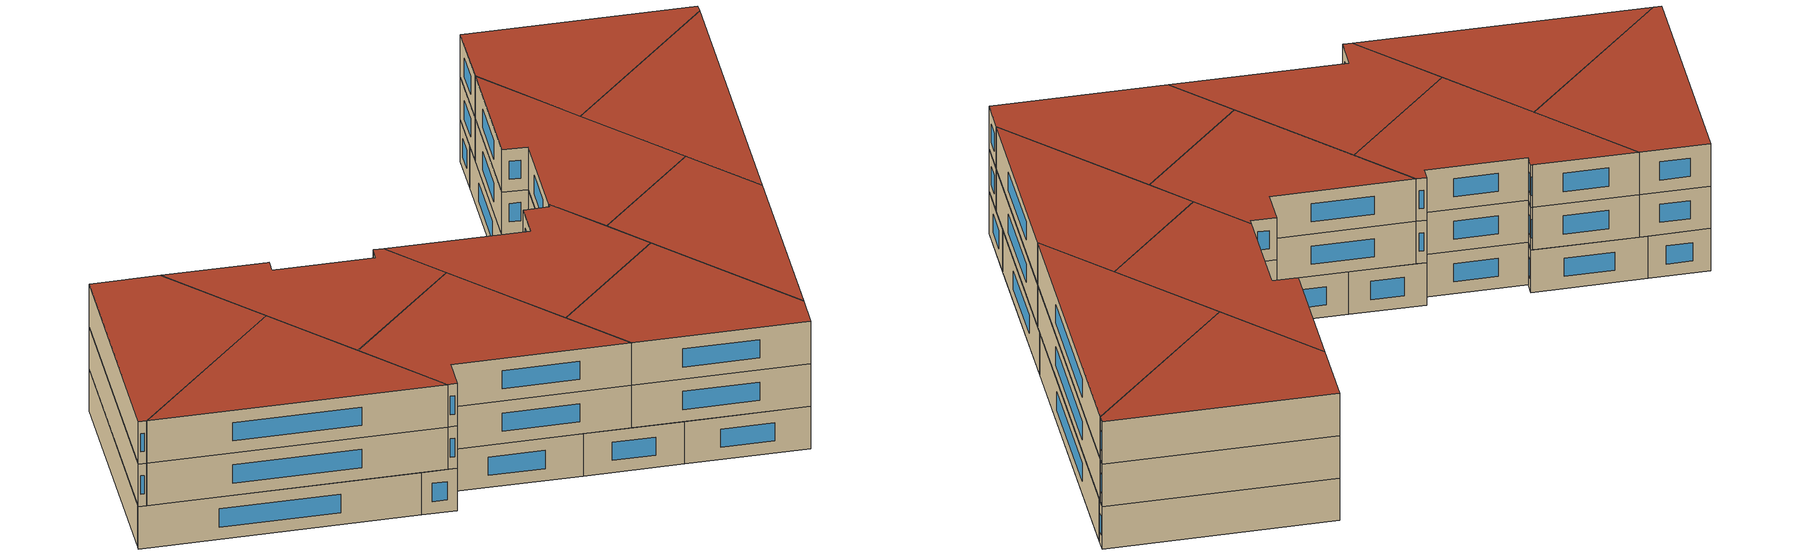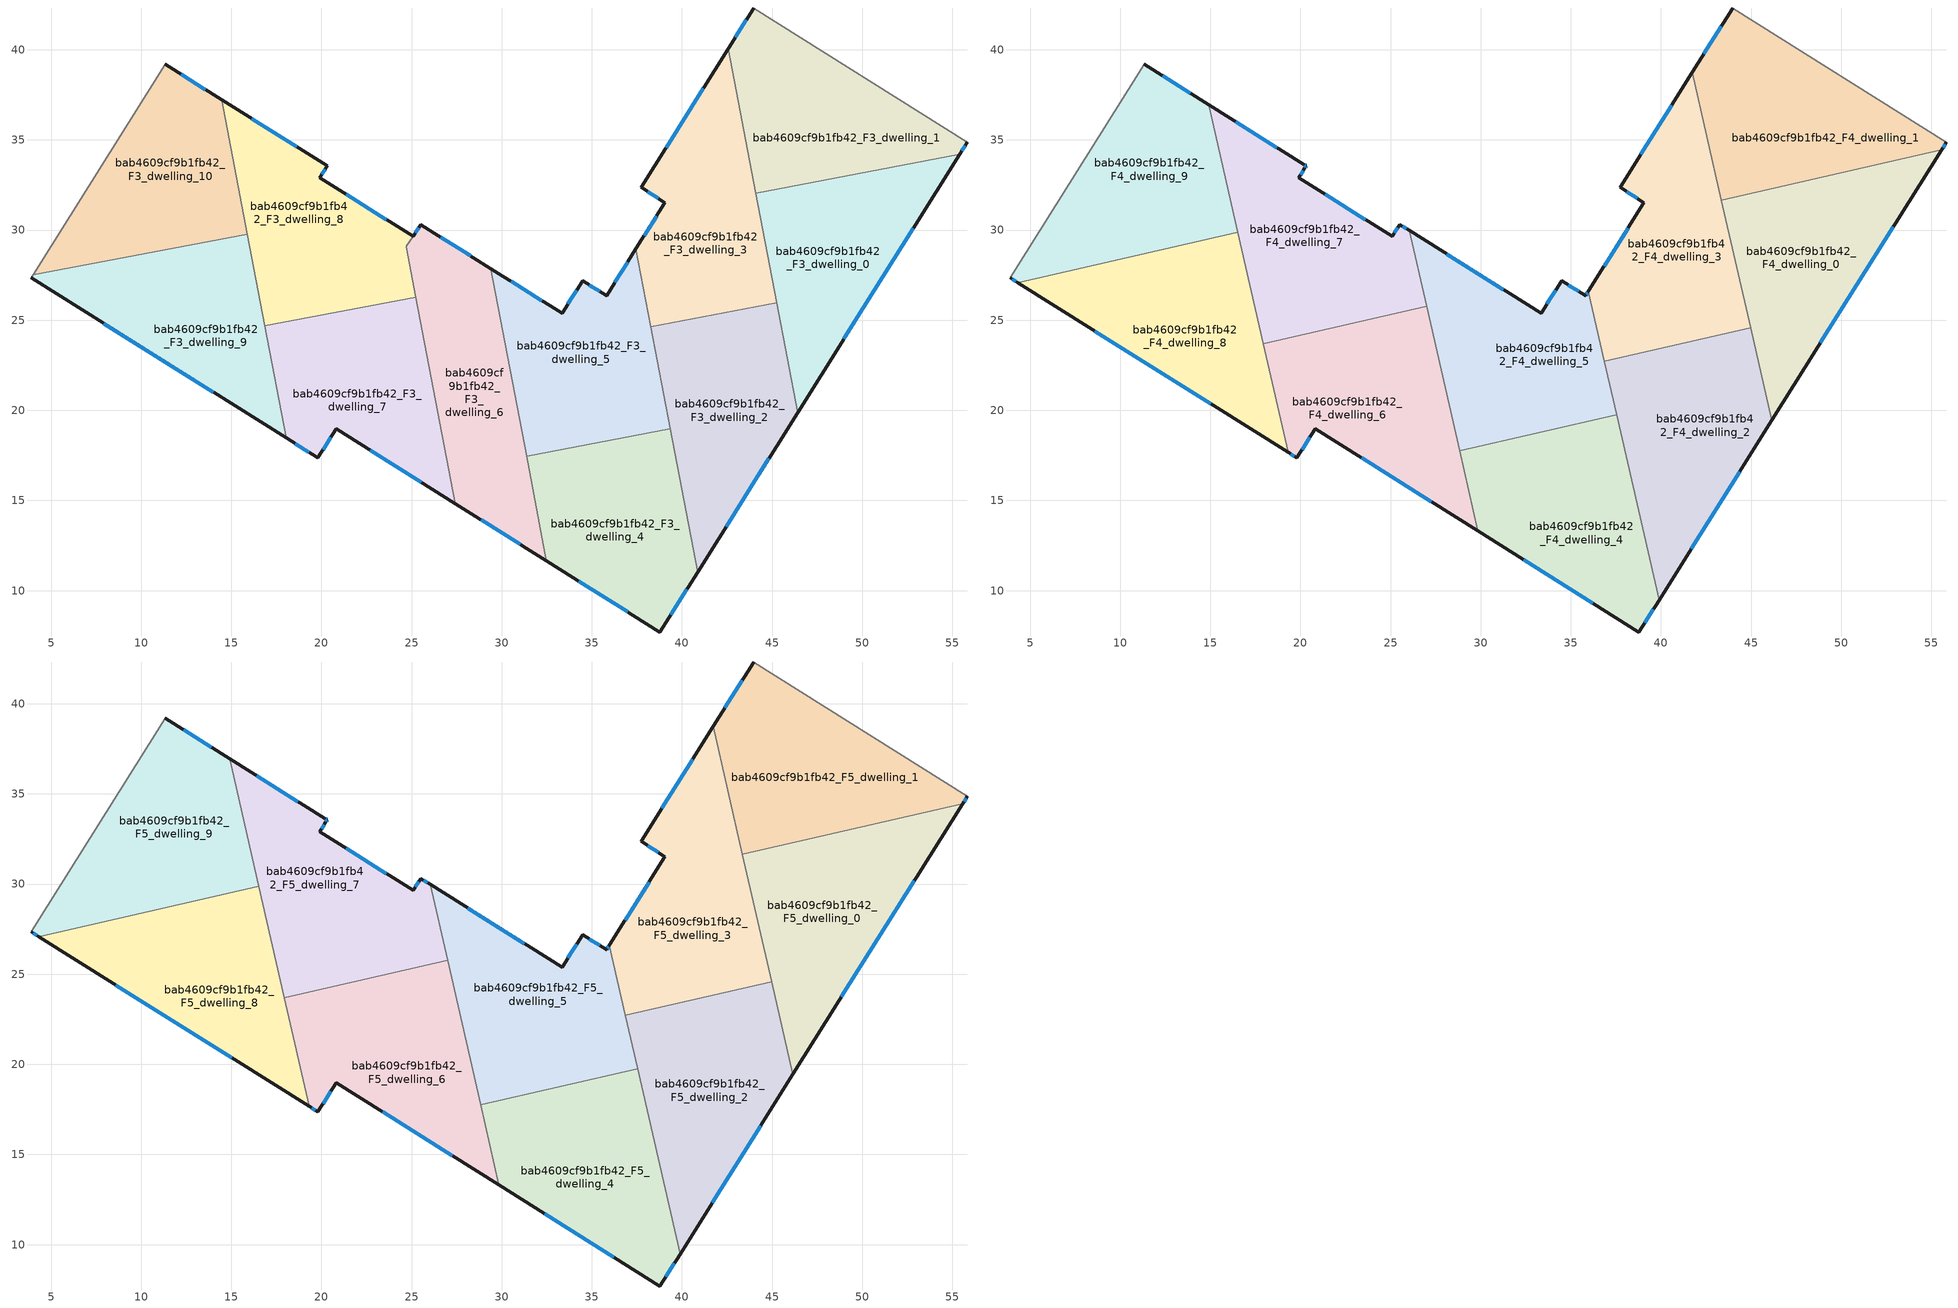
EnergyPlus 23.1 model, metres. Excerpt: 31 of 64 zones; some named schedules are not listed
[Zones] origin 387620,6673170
bab4609cf9b1fb42_F3_dwelling_0
 floor to bab4609cf9b1fb42_F2_dwelling_0 (EU_floor_Construction): 55.4,34.2 46.41,19.87 44.09,32.04 z9
 wall outside (EU_wall_Construction): 46.41,19.87 55.4,34.2 z9:12
 wall to bab4609cf9b1fb42_F3_dwelling_1 (EU_wall_Construction): 55.4,34.2 44.09,32.04 z9:12
 wall to bab4609cf9b1fb42_F3_dwelling_2 (EU_wall_Construction): 45.25,25.97 46.41,19.87 z9:12
 wall to bab4609cf9b1fb42_F3_dwelling_3 (EU_wall_Construction): 44.09,32.04 45.25,25.97 z9:12
 window (EU_Window_Construction): 48.98,23.96 52.83,30.1 z9.86:11.14
 ceiling adiabatic (EU_roof_Construction): 46.41,19.87 55.4,34.19 49.44,33.06 44.13,31.84 z12
bab4609cf9b1fb42_F3_dwelling_1
 floor to bab4609cf9b1fb42_F2_dwelling_1 (EU_floor_Construction): 55.83,34.88 55.4,34.2 44.09,32.04 42.56,40.07 43.98,42.32 z9
 wall outside (EU_wall_Construction): 55.4,34.2 55.83,34.88 / 43.98,42.32 42.56,40.07 z9:12
 wall adiabatic (EU_wall_Construction): 55.83,34.88 43.98,42.32 z9:12
 wall to bab4609cf9b1fb42_F3_dwelling_3 (EU_wall_Construction): 42.56,40.07 44.09,32.04 z9:12
 window (EU_Window_Construction): 55.53,34.39 55.71,34.69 / 43.57,41.68 42.97,40.71 z9.86:11.14
 ceiling adiabatic (EU_roof_Construction): 55.4,34.19 55.57,34.46 49.44,33.06 z12
bab4609cf9b1fb42_F3_dwelling_10
 floor to bab4609cf9b1fb42_F2_dwelling_10 (EU_floor_Construction): 14.46,37.24 15.88,29.78 4,27.52 11.33,39.2 z9
 wall outside (EU_wall_Construction): 14.46,37.24 11.33,39.2 z9:12
 wall to bab4609cf9b1fb42_F3_dwelling_9 (EU_wall_Construction): 4,27.52 15.88,29.78 z9:12
 wall adiabatic (EU_wall_Construction): 11.33,39.2 4,27.52 z9:12
 wall to bab4609cf9b1fb42_F3_dwelling_8 (EU_wall_Construction): 15.88,29.78 14.46,37.24 z9:12
 window (EU_Window_Construction): 13.57,37.8 12.23,38.64 z9.86:11.14
bab4609cf9b1fb42_F3_dwelling_2
 floor to bab4609cf9b1fb42_F2_dwelling_2 (EU_floor_Construction): 45.25,25.97 46.41,19.87 40.86,11.02 38.27,24.64 z9
 wall outside (EU_wall_Construction): 40.86,11.02 46.41,19.87 z9:12
 wall to bab4609cf9b1fb42_F3_dwelling_3 (EU_wall_Construction): 45.25,25.97 38.27,24.64 z9:12
 wall to bab4609cf9b1fb42_F3_dwelling_4 (EU_wall_Construction): 39.35,18.97 40.86,11.02 z9:12
 wall to bab4609cf9b1fb42_F3_dwelling_5 (EU_wall_Construction): 38.27,24.64 39.35,18.97 z9:12
 window (EU_Window_Construction): 42.45,13.55 44.83,17.34 z9.86:11.14
 ceiling adiabatic (EU_roof_Construction): 40.86,11.02 46.41,19.87 45.25,25.97 44.69,25.86 44.98,24.58 38.56,23.11 z12
bab4609cf9b1fb42_F3_dwelling_3
 floor to bab4609cf9b1fb42_F2_dwelling_3 (EU_floor_Construction): 42.56,40.07 45.25,25.97 38.27,24.64 37.45,28.95 39.05,31.51 37.74,32.38 z9
 wall outside (EU_wall_Construction): 42.56,40.07 37.74,32.38 39.05,31.51 37.45,28.95 z9:12
 wall to bab4609cf9b1fb42_F3_dwelling_5 (EU_wall_Construction): 37.45,28.95 38.27,24.64 z9:12
 window (EU_Window_Construction): 38.12,32.13 38.68,31.76 / 41.19,37.87 39.12,34.58 / 38.59,30.78 37.9,29.68 z9.86:11.14
 ceiling adiabatic (EU_roof_Construction): 45.25,25.97 44.13,31.84 43.36,31.67 44.69,25.86 z12
bab4609cf9b1fb42_F3_dwelling_4
 floor to bab4609cf9b1fb42_F2_dwelling_4 (EU_floor_Construction): 39.35,18.97 40.86,11.02 38.78,7.7 32.48,11.66 31.38,17.45 z9
 wall outside (EU_wall_Construction): 32.48,11.66 38.78,7.7 40.86,11.02 z9:12
 wall to bab4609cf9b1fb42_F3_dwelling_5 (EU_wall_Construction): 39.35,18.97 31.38,17.45 z9:12
 wall to bab4609cf9b1fb42_F3_dwelling_6 (EU_wall_Construction): 31.38,17.45 32.48,11.66 z9:12
 window (EU_Window_Construction): 34.28,10.53 36.98,8.83 / 39.37,8.65 40.27,10.07 z9.86:11.14
bab4609cf9b1fb42_F3_dwelling_5
 floor to bab4609cf9b1fb42_F2_dwelling_5 (EU_floor_Construction): 37.45,28.95 39.35,18.97 31.38,17.45 29.39,27.87 33.35,25.38 34.48,27.19 35.82,26.36 z9
 wall outside (EU_wall_Construction): 37.45,28.95 35.82,26.36 34.48,27.19 33.35,25.38 29.39,27.87 z9:12
 wall to bab4609cf9b1fb42_F3_dwelling_6 (EU_wall_Construction): 29.39,27.87 31.38,17.45 z9:12
 window (EU_Window_Construction): 35.44,26.6 34.86,26.95 / 36.98,28.21 36.28,27.1 / 32.22,26.09 30.52,27.16 / 34.16,26.68 33.67,25.9 z9.86:11.14
bab4609cf9b1fb42_F3_dwelling_6
 floor to bab4609cf9b1fb42_F2_dwelling_6 (EU_floor_Construction): 29.39,27.87 32.48,11.66 27.43,14.83 24.71,29.09 25.09,29.66 25.52,30.3 z9
 wall outside (EU_wall_Construction): 29.39,27.87 25.52,30.3 25.09,29.66 / 27.43,14.83 32.48,11.66 z9:12
 wall to bab4609cf9b1fb42_F3_dwelling_8 (EU_wall_Construction): 25.09,29.66 24.71,29.09 25.24,26.28 z9:12
 wall to bab4609cf9b1fb42_F3_dwelling_7 (EU_wall_Construction): 25.24,26.28 27.43,14.83 z9:12
 window (EU_Window_Construction): 25.39,30.12 25.21,29.84 / 28.28,28.56 26.62,29.61 / 28.87,13.92 31.04,12.56 z9.86:11.14
bab4609cf9b1fb42_F3_dwelling_7
 floor to bab4609cf9b1fb42_F2_dwelling_7 (EU_floor_Construction): 25.24,26.28 27.43,14.83 20.81,18.98 19.8,17.36 18.04,18.47 16.85,24.68 z9
 wall outside (EU_wall_Construction): 18.04,18.47 19.8,17.36 20.81,18.98 27.43,14.83 z9:12
 wall to bab4609cf9b1fb42_F3_dwelling_8 (EU_wall_Construction): 25.24,26.28 16.85,24.68 z9:12
 wall to bab4609cf9b1fb42_F3_dwelling_9 (EU_wall_Construction): 16.85,24.68 18.04,18.47 z9:12
 window (EU_Window_Construction): 22.7,17.79 25.54,16.01 / 20.09,17.83 20.52,18.52 / 18.54,18.15 19.3,17.68 z9.86:11.14
 ceiling adiabatic (EU_roof_Construction): 19.32,17.67 17.68,24.84 16.85,24.68 18.04,18.47 z12
bab4609cf9b1fb42_F3_dwelling_8
 floor to bab4609cf9b1fb42_F2_dwelling_8 (EU_floor_Construction): 20.32,33.56 19.9,32.91 25.09,29.66 24.71,29.09 25.24,26.28 16.85,24.68 14.46,37.24 z9
 wall outside (EU_wall_Construction): 25.09,29.66 19.9,32.91 20.32,33.56 14.46,37.24 z9:12
 wall to bab4609cf9b1fb42_F3_dwelling_9 (EU_wall_Construction): 15.88,29.78 16.85,24.68 z9:12
 window (EU_Window_Construction): 18.64,34.61 16.13,36.19 / 20.02,33.1 20.2,33.38 / 23.61,30.59 21.38,31.98 z9.86:11.14
 ceiling adiabatic (EU_roof_Construction): 17.68,24.84 16.52,29.88 15.89,29.73 16.85,24.68 z12
bab4609cf9b1fb42_F3_dwelling_9
 floor to bab4609cf9b1fb42_F2_dwelling_9 (EU_floor_Construction): 15.88,29.78 18.04,18.47 3.89,27.35 4,27.52 z9
 wall outside (EU_wall_Construction): 3.89,27.35 18.04,18.47 z9:12
 wall adiabatic (EU_wall_Construction): 4,27.52 3.89,27.35 z9:12
 window (EU_Window_Construction): 7.93,24.81 14,21.01 z9.86:11.14
bab4609cf9b1fb42_F4_dwelling_0
 floor adiabatic (EU_floor_Construction): 55.57,34.46 46.15,19.45 43.36,31.67 z12
 wall outside (EU_wall_Construction): 46.15,19.45 55.57,34.46 z12:15
 wall to bab4609cf9b1fb42_F4_dwelling_1 (EU_wall_Construction): 55.57,34.46 43.36,31.67 z12:15
 wall to bab4609cf9b1fb42_F4_dwelling_3 (EU_wall_Construction): 43.36,31.67 44.98,24.58 z12:15
 wall to bab4609cf9b1fb42_F4_dwelling_2 (EU_wall_Construction): 44.98,24.58 46.15,19.45 z12:15
 window (EU_Window_Construction): 48.84,23.74 52.88,30.17 z12.86:14.14
bab4609cf9b1fb42_F4_dwelling_1
 floor to bab4609cf9b1fb42_F3_dwelling_1 (EU_floor_Construction): 55.83,34.88 55.57,34.46 49.44,33.06 44.09,32.04 42.56,40.07 43.98,42.32 z12
 floor to bab4609cf9b1fb42_F3_dwelling_0 (EU_floor_Construction): 49.44,33.06 44.13,31.84 44.09,32.04 z12
 floor to bab4609cf9b1fb42_F3_dwelling_3 (EU_floor_Construction): 42.56,40.07 44.13,31.84 43.36,31.67 41.74,38.75 z12
 wall outside (EU_wall_Construction): 55.57,34.46 55.83,34.88 / 43.98,42.32 41.74,38.75 z12:15
 wall adiabatic (EU_wall_Construction): 55.83,34.88 43.98,42.32 z12:15
 wall to bab4609cf9b1fb42_F4_dwelling_3 (EU_wall_Construction): 41.74,38.75 43.36,31.67 z12:15
 window (EU_Window_Construction): 55.65,34.58 55.76,34.76 / 43.34,41.3 42.38,39.77 z12.86:14.14
bab4609cf9b1fb42_F4_dwelling_2
 floor adiabatic (EU_floor_Construction): 44.98,24.58 46.15,19.45 40.86,11.02 38.56,23.11 z12
 floor to bab4609cf9b1fb42_F3_dwelling_4 (EU_floor_Construction): 39.35,18.97 40.86,11.02 39.89,9.48 37.79,18.68 z12
 floor to bab4609cf9b1fb42_F3_dwelling_5 (EU_floor_Construction): 38.56,23.11 39.35,18.97 37.79,18.68 36.86,22.72 z12
 wall outside (EU_wall_Construction): 39.89,9.48 46.15,19.45 z12:15
 wall to bab4609cf9b1fb42_F4_dwelling_3 (EU_wall_Construction): 44.98,24.58 36.86,22.72 z12:15
 wall to bab4609cf9b1fb42_F4_dwelling_4 (EU_wall_Construction): 37.54,19.74 39.89,9.48 z12:15
 wall to bab4609cf9b1fb42_F4_dwelling_5 (EU_wall_Construction): 36.86,22.72 37.54,19.74 z12:15
 window (EU_Window_Construction): 41.68,12.33 44.36,16.6 z12.86:14.14
bab4609cf9b1fb42_F4_dwelling_3
 floor to bab4609cf9b1fb42_F3_dwelling_3 (EU_floor_Construction): 41.74,38.75 44.69,25.86 38.27,24.64 37.45,28.95 39.05,31.51 37.74,32.38 z12
 floor to bab4609cf9b1fb42_F3_dwelling_5 (EU_floor_Construction): 37.45,28.95 38.56,23.11 36.86,22.72 35.97,26.61 z12
 floor to bab4609cf9b1fb42_F3_dwelling_2 (EU_floor_Construction): 44.69,25.86 44.98,24.58 38.56,23.11 38.27,24.64 z12
 wall outside (EU_wall_Construction): 41.74,38.75 37.74,32.38 39.05,31.51 35.97,26.61 z12:15
 wall to bab4609cf9b1fb42_F4_dwelling_5 (EU_wall_Construction): 35.97,26.61 36.86,22.72 z12:15
 window (EU_Window_Construction): 38.12,32.13 38.68,31.76 / 40.6,36.93 38.88,34.2 / 38.17,30.11 36.85,28.01 z12.86:14.14
bab4609cf9b1fb42_F4_dwelling_4
 floor to bab4609cf9b1fb42_F3_dwelling_4 (EU_floor_Construction): 37.79,18.68 39.89,9.48 38.78,7.7 32.48,11.66 31.38,17.45 z12
 floor to bab4609cf9b1fb42_F3_dwelling_5 (EU_floor_Construction): 37.54,19.75 37.79,18.68 31.38,17.45 31.22,18.3 z12
 floor to bab4609cf9b1fb42_F3_dwelling_6 (EU_floor_Construction): 31.22,18.3 32.48,11.66 29.84,13.31 28.83,17.75 z12
 wall outside (EU_wall_Construction): 29.84,13.31 38.78,7.7 39.89,9.48 z12:15
 wall to bab4609cf9b1fb42_F4_dwelling_5 (EU_wall_Construction): 37.54,19.75 28.83,17.75 z12:15
 wall to bab4609cf9b1fb42_F4_dwelling_6 (EU_wall_Construction): 28.83,17.75 29.84,13.31 z12:15
 window (EU_Window_Construction): 32.4,11.71 36.23,9.31 / 39.1,8.21 39.57,8.97 z12.86:14.14
bab4609cf9b1fb42_F4_dwelling_5
 floor to bab4609cf9b1fb42_F3_dwelling_5 (EU_floor_Construction): 35.97,26.61 37.54,19.75 31.22,18.3 29.39,27.87 33.35,25.38 34.48,27.19 35.82,26.36 z12
 floor to bab4609cf9b1fb42_F3_dwelling_6 (EU_floor_Construction): 29.39,27.87 31.22,18.3 28.83,17.75 26.03,29.98 z12
 wall outside (EU_wall_Construction): 35.97,26.61 35.82,26.36 34.48,27.19 33.35,25.38 26.03,29.98 z12:15
 wall to bab4609cf9b1fb42_F4_dwelling_7 (EU_wall_Construction): 26.03,29.98 26.99,25.77 z12:15
 wall to bab4609cf9b1fb42_F4_dwelling_6 (EU_wall_Construction): 26.99,25.77 28.83,17.75 z12:15
 window (EU_Window_Construction): 34.16,26.68 33.67,25.9 / 35.44,26.6 34.86,26.95 / 35.93,26.53 35.86,26.43 / 31.26,26.7 28.12,28.67 z12.86:14.14
bab4609cf9b1fb42_F4_dwelling_6
 floor to bab4609cf9b1fb42_F3_dwelling_7 (EU_floor_Construction): 25.41,25.41 27.43,14.83 20.81,18.98 19.8,17.36 19.32,17.67 17.94,23.7 z12
 floor to bab4609cf9b1fb42_F3_dwelling_6 (EU_floor_Construction): 26.99,25.77 29.84,13.31 27.43,14.83 25.41,25.41 z12
 wall outside (EU_wall_Construction): 19.32,17.67 19.8,17.36 20.81,18.98 29.84,13.31 z12:15
 wall to bab4609cf9b1fb42_F4_dwelling_7 (EU_wall_Construction): 26.99,25.77 17.94,23.7 z12:15
 wall to bab4609cf9b1fb42_F4_dwelling_8 (EU_wall_Construction): 17.94,23.7 19.32,17.67 z12:15
 window (EU_Window_Construction): 20.09,17.83 20.52,18.52 / 19.46,17.58 19.66,17.45 / 23.39,17.36 27.26,14.93 z12.86:14.14
bab4609cf9b1fb42_F4_dwelling_7
 floor to bab4609cf9b1fb42_F3_dwelling_7 (EU_floor_Construction): 25.24,26.28 25.41,25.41 17.94,23.7 17.68,24.84 z12
 floor to bab4609cf9b1fb42_F3_dwelling_8 (EU_floor_Construction): 20.32,33.56 20.25,33.46 19.9,32.91 25.09,29.66 24.71,29.09 25.24,26.28 17.68,24.84 14.9,36.96 z12
 floor to bab4609cf9b1fb42_F3_dwelling_6 (EU_floor_Construction): 26.03,29.98 26.99,25.77 25.41,25.41 24.71,29.09 25.09,29.66 25.52,30.3 z12
 wall outside (EU_wall_Construction): 26.03,29.98 25.52,30.3 25.09,29.66 19.9,32.91 20.25,33.46 20.32,33.56 20.22,33.63 14.9,36.96 z12:15
 wall to bab4609cf9b1fb42_F4_dwelling_9 (EU_wall_Construction): 14.9,36.96 16.52,29.88 z12:15
 wall to bab4609cf9b1fb42_F4_dwelling_8 (EU_wall_Construction): 16.53,29.88 17.94,23.7 z12:15
 window (EU_Window_Construction): 25.39,30.12 25.21,29.84 / 25.88,30.07 25.66,30.21 / 18.7,34.58 16.42,36.01 / 20.29,33.58 20.24,33.61 / 20.27,33.49 20.3,33.54 / 20,33.07 20.15,33.3 / 23.61,30.59 21.38,31.98 z12.86:14.14
bab4609cf9b1fb42_F4_dwelling_8
 floor to bab4609cf9b1fb42_F3_dwelling_9 (EU_floor_Construction): 15.89,29.73 18.04,18.47 4.31,27.08 z12
 floor adiabatic (EU_floor_Construction): 16.53,29.88 19.32,17.67 18.04,18.47 15.89,29.73 z12
 wall outside (EU_wall_Construction): 4.31,27.08 19.32,17.67 z12:15
 wall to bab4609cf9b1fb42_F4_dwelling_9 (EU_wall_Construction): 16.53,29.88 4.31,27.08 z12:15
 window (EU_Window_Construction): 8.6,24.39 15.03,20.36 z12.86:14.14
bab4609cf9b1fb42_F4_dwelling_9
 floor to bab4609cf9b1fb42_F3_dwelling_10 (EU_floor_Construction): 14.46,37.24 15.88,29.78 4,27.52 11.33,39.2 z12
 floor to bab4609cf9b1fb42_F3_dwelling_8 (EU_floor_Construction): 14.9,36.96 16.53,29.88 15.89,29.73 14.46,37.24 z12
 floor to bab4609cf9b1fb42_F3_dwelling_9 (EU_floor_Construction): 15.88,29.78 15.89,29.73 4.31,27.08 3.89,27.35 4,27.52 z12
 wall outside (EU_wall_Construction): 3.89,27.35 4.31,27.08 / 14.9,36.96 11.33,39.2 z12:15
 wall adiabatic (EU_wall_Construction): 11.33,39.2 3.89,27.35 z12:15
 window (EU_Window_Construction): 4.01,27.27 4.19,27.16 / 13.88,37.6 12.35,38.56 z12.86:14.14
bab4609cf9b1fb42_F5_dwelling_0
 floor to bab4609cf9b1fb42_F4_dwelling_0 (EU_floor_Construction): 55.57,34.46 46.15,19.45 43.36,31.67 z15
 wall outside (EU_wall_Construction): 46.15,19.45 55.57,34.46 z15:18
 wall to bab4609cf9b1fb42_F5_dwelling_1 (EU_wall_Construction): 55.57,34.46 43.36,31.67 z15:18
 wall to bab4609cf9b1fb42_F5_dwelling_3 (EU_wall_Construction): 43.36,31.67 44.98,24.58 z15:18
 wall to bab4609cf9b1fb42_F5_dwelling_2 (EU_wall_Construction): 44.98,24.58 46.15,19.45 z15:18
 window (EU_Window_Construction): 48.84,23.74 52.88,30.17 z15.86:17.14
 roof outside (EU_roof_Construction): 46.15,19.45 55.57,34.46 43.36,31.67 z18
bab4609cf9b1fb42_F5_dwelling_1
 floor to bab4609cf9b1fb42_F4_dwelling_1 (EU_floor_Construction): 55.83,34.88 55.57,34.46 43.36,31.67 41.74,38.75 43.98,42.32 z15
 wall outside (EU_wall_Construction): 55.57,34.46 55.83,34.88 / 43.98,42.32 41.74,38.75 z15:18
 wall adiabatic (EU_wall_Construction): 55.83,34.88 43.98,42.32 z15:18
 wall to bab4609cf9b1fb42_F5_dwelling_3 (EU_wall_Construction): 41.74,38.75 43.36,31.67 z15:18
 window (EU_Window_Construction): 55.65,34.58 55.76,34.76 / 43.34,41.3 42.38,39.77 z15.86:17.14
 roof outside (EU_roof_Construction): 55.57,34.46 55.83,34.88 43.98,42.32 41.74,38.75 43.36,31.67 z18
bab4609cf9b1fb42_F5_dwelling_2
 floor to bab4609cf9b1fb42_F4_dwelling_2 (EU_floor_Construction): 44.98,24.58 46.15,19.45 39.89,9.48 36.86,22.72 z15
 wall outside (EU_wall_Construction): 39.89,9.48 46.15,19.45 z15:18
 wall to bab4609cf9b1fb42_F5_dwelling_3 (EU_wall_Construction): 44.98,24.58 36.86,22.72 z15:18
 wall to bab4609cf9b1fb42_F5_dwelling_4 (EU_wall_Construction): 37.54,19.74 39.89,9.48 z15:18
 wall to bab4609cf9b1fb42_F5_dwelling_5 (EU_wall_Construction): 36.86,22.72 37.54,19.74 z15:18
 window (EU_Window_Construction): 41.68,12.33 44.36,16.6 z15.86:17.14
 roof outside (EU_roof_Construction): 39.89,9.48 46.15,19.45 44.98,24.58 36.86,22.72 z18
bab4609cf9b1fb42_F5_dwelling_3
 floor to bab4609cf9b1fb42_F4_dwelling_3 (EU_floor_Construction): 41.74,38.75 44.98,24.58 36.86,22.72 35.97,26.61 39.05,31.51 37.74,32.38 z15
 wall outside (EU_wall_Construction): 41.74,38.75 37.74,32.38 39.05,31.51 35.97,26.61 z15:18
 wall to bab4609cf9b1fb42_F5_dwelling_5 (EU_wall_Construction): 35.97,26.61 36.86,22.72 z15:18
 window (EU_Window_Construction): 38.12,32.13 38.68,31.76 / 40.6,36.93 38.88,34.2 / 38.17,30.11 36.85,28.01 z15.86:17.14
 roof outside (EU_roof_Construction): 44.98,24.58 41.74,38.75 37.74,32.38 39.05,31.51 35.97,26.61 36.86,22.72 z18
bab4609cf9b1fb42_F5_dwelling_4
 floor to bab4609cf9b1fb42_F4_dwelling_4 (EU_floor_Construction): 37.54,19.75 39.89,9.48 38.78,7.7 29.84,13.31 28.83,17.75 z15
 wall outside (EU_wall_Construction): 29.84,13.31 38.78,7.7 39.89,9.48 z15:18
 wall to bab4609cf9b1fb42_F5_dwelling_5 (EU_wall_Construction): 37.54,19.75 28.83,17.75 z15:18
 wall to bab4609cf9b1fb42_F5_dwelling_6 (EU_wall_Construction): 28.83,17.75 29.84,13.31 z15:18
 window (EU_Window_Construction): 32.4,11.71 36.23,9.31 / 39.1,8.21 39.57,8.97 z15.86:17.14
 roof outside (EU_roof_Construction): 38.78,7.7 39.89,9.48 37.54,19.75 28.83,17.75 29.84,13.31 z18
bab4609cf9b1fb42_F5_dwelling_5
 floor to bab4609cf9b1fb42_F4_dwelling_5 (EU_floor_Construction): 35.97,26.61 37.54,19.75 28.83,17.75 26.03,29.98 33.35,25.38 34.48,27.19 35.82,26.36 z15
 wall outside (EU_wall_Construction): 35.97,26.61 35.82,26.36 34.48,27.19 33.35,25.38 26.03,29.98 z15:18
 wall to bab4609cf9b1fb42_F5_dwelling_7 (EU_wall_Construction): 26.03,29.98 26.99,25.77 z15:18
 wall to bab4609cf9b1fb42_F5_dwelling_6 (EU_wall_Construction): 26.99,25.77 28.83,17.75 z15:18
 window (EU_Window_Construction): 34.16,26.68 33.67,25.9 / 35.44,26.6 34.86,26.95 / 35.93,26.53 35.86,26.43 / 31.26,26.7 28.12,28.67 z15.86:17.14
 roof outside (EU_roof_Construction): 37.54,19.75 35.97,26.61 35.82,26.36 34.48,27.19 33.35,25.38 26.03,29.98 28.83,17.75 z18
bab4609cf9b1fb42_F5_dwelling_6
 floor to bab4609cf9b1fb42_F4_dwelling_6 (EU_floor_Construction): 26.99,25.77 29.84,13.31 20.81,18.98 19.8,17.36 19.32,17.67 17.94,23.7 z15
 wall outside (EU_wall_Construction): 19.32,17.67 19.8,17.36 20.81,18.98 29.84,13.31 z15:18
 wall to bab4609cf9b1fb42_F5_dwelling_7 (EU_wall_Construction): 26.99,25.77 17.94,23.7 z15:18
 wall to bab4609cf9b1fb42_F5_dwelling_8 (EU_wall_Construction): 17.94,23.7 19.32,17.67 z15:18
 window (EU_Window_Construction): 20.09,17.83 20.52,18.52 / 19.46,17.58 19.66,17.45 / 23.39,17.36 27.26,14.93 z15.86:17.14
 roof outside (EU_roof_Construction): 29.84,13.31 26.99,25.77 17.94,23.7 19.32,17.67 19.8,17.36 20.81,18.98 z18
bab4609cf9b1fb42_F5_dwelling_7
 floor to bab4609cf9b1fb42_F4_dwelling_7 (EU_floor_Construction): 25.52,30.3 26.03,29.98 26.99,25.77 17.94,23.7 14.9,36.96 20.22,33.63 20.32,33.56 20.25,33.46 19.9,32.91 25.09,29.66 z15
 wall outside (EU_wall_Construction): 26.03,29.98 25.52,30.3 25.09,29.66 19.9,32.91 20.25,33.46 20.32,33.56 20.22,33.63 14.9,36.96 z15:18
 wall to bab4609cf9b1fb42_F5_dwelling_9 (EU_wall_Construction): 14.9,36.96 16.52,29.88 z15:18
 wall to bab4609cf9b1fb42_F5_dwelling_8 (EU_wall_Construction): 16.53,29.88 17.94,23.7 z15:18
 window (EU_Window_Construction): 25.39,30.12 25.21,29.84 / 25.88,30.07 25.66,30.21 / 18.7,34.58 16.42,36.01 / 20.29,33.58 20.24,33.61 / 20.27,33.49 20.3,33.54 / 20,33.07 20.15,33.3 / 23.61,30.59 21.38,31.98 z15.86:17.14
 roof outside (EU_roof_Construction): 26.99,25.77 26.03,29.98 25.52,30.3 25.09,29.66 19.9,32.91 20.25,33.46 20.32,33.56 20.22,33.63 14.9,36.96 17.94,23.7 z18
bab4609cf9b1fb42_F5_dwelling_8
 floor to bab4609cf9b1fb42_F4_dwelling_8 (EU_floor_Construction): 16.53,29.88 19.32,17.67 4.31,27.08 z15
 wall outside (EU_wall_Construction): 4.31,27.08 19.32,17.67 z15:18
 wall to bab4609cf9b1fb42_F5_dwelling_9 (EU_wall_Construction): 16.53,29.88 4.31,27.08 z15:18
 window (EU_Window_Construction): 8.6,24.39 15.03,20.36 z15.86:17.14
 roof outside (EU_roof_Construction): 19.32,17.67 16.53,29.88 4.31,27.08 z18
bab4609cf9b1fb42_F5_dwelling_9
 floor to bab4609cf9b1fb42_F4_dwelling_9 (EU_floor_Construction): 14.9,36.96 16.53,29.88 4.31,27.08 3.89,27.35 11.33,39.2 z15
 wall outside (EU_wall_Construction): 3.89,27.35 4.31,27.08 / 14.9,36.96 11.33,39.2 z15:18
 wall adiabatic (EU_wall_Construction): 11.33,39.2 3.89,27.35 z15:18
 window (EU_Window_Construction): 4.01,27.27 4.19,27.16 / 13.88,37.6 12.35,38.56 z15.86:17.14
 roof outside (EU_roof_Construction): 16.53,29.88 14.9,36.96 11.33,39.2 3.89,27.35 4.31,27.08 z18
[Building]
EU S2 Campaign: North Axis=0; Terrain=City; Solar Distribution=FullExterior
[Site:Location]
Helsinki-Vantaa.AP: Latitude=60.317; Longitude=24.963; Time Zone=2; Elevation=54.6
[SizingPeriod:WeatherFileDays]
AnnualSizingPeriod: Begin Month=1; Begin Day of Month=1; End Month=12; End Day of Month=31; Day of Week for Start Day=Monday; Use Weather File Daylight Saving Period=No; Use Weather File Rain and Snow Indicators=No
[MATERIAL]
EU_InternalMass_Material: Roughness=MediumRough; Thickness=0.1; Conductivity=1; Density=1800; Specific Heat=900; Thermal Absorptance=0.9; Solar Absorptance=0.7; Visible Absorptance=0.7
[MATERIAL:NOMASS] Roughness=MediumRough; Thermal Absorptance=0.9; Solar Absorptance=0.7; Visible Absorptance=0.7
Name | Thermal Resistance
EU_wall_NoMass | 5.91765
EU_roof_NoMass | 11.1778
EU_floor_NoMass | 6.2875
[WINDOWMATERIAL:SIMPLEGLAZINGSYSTEM]
EU_Window_SimpleGlazing: UFactor=0.994035; Solar Heat Gain Coefficient=0.7; Visible Transmittance=0.7
[CONSTRUCTION]
EU_wall_Construction: EU_wall_NoMass
EU_roof_Construction: EU_roof_NoMass
EU_floor_Construction: EU_floor_NoMass
EU_Window_Construction: EU_Window_SimpleGlazing
EU_InternalMass_Construction: EU_InternalMass_Material
[ZONE] Type=1; Multiplier=1; Ceiling Height=autocalculate; Floor Area=autocalculate; Part of Total Floor Area=Yes
Name | Volume
bab4609cf9b1fb42_F3_dwelling_0 | 214.051
bab4609cf9b1fb42_F4_dwelling_0; bab4609cf9b1fb42_F5_dwelling_0; bab4609cf9b1fb42_F4_dwelling_8; bab4609cf9b1fb42_F5_dwelling_8 | 235.454
bab4609cf9b1fb42_F3_dwelling_1 | 214.022
bab4609cf9b1fb42_F4_dwelling_1; bab4609cf9b1fb42_F5_dwelling_1 | 235.456
bab4609cf9b1fb42_F3_dwelling_10 | 214.05
bab4609cf9b1fb42_F3_dwelling_2; bab4609cf9b1fb42_F3_dwelling_5 | 214.024
bab4609cf9b1fb42_F4_dwelling_2; bab4609cf9b1fb42_F5_dwelling_2 | 235.455
bab4609cf9b1fb42_F3_dwelling_3 | 214.052
bab4609cf9b1fb42_F4_dwelling_3; bab4609cf9b1fb42_F5_dwelling_3 | 235.419
bab4609cf9b1fb42_F3_dwelling_4 | 214.039
bab4609cf9b1fb42_F4_dwelling_4; bab4609cf9b1fb42_F5_dwelling_4 | 235.457
bab4609cf9b1fb42_F4_dwelling_5; bab4609cf9b1fb42_F5_dwelling_5 | 235.439
bab4609cf9b1fb42_F3_dwelling_6 | 213.361
bab4609cf9b1fb42_F4_dwelling_6; bab4609cf9b1fb42_F5_dwelling_6 | 235.441
bab4609cf9b1fb42_F3_dwelling_7 | 214.044
bab4609cf9b1fb42_F4_dwelling_7; bab4609cf9b1fb42_F5_dwelling_7 | 235.423
bab4609cf9b1fb42_F3_dwelling_8 | 214.701
bab4609cf9b1fb42_F3_dwelling_9 | 214.02
bab4609cf9b1fb42_F4_dwelling_9; bab4609cf9b1fb42_F5_dwelling_9 | 235.432
[INTERNALMASS] Construction=EU_InternalMass_Construction
Name | Zone or ZoneList | Surface Area
bab4609cf9b1fb42_F3_dwelling_0_EU_InternalMass | bab4609cf9b1fb42_F3_dwelling_0 | 71.3473
bab4609cf9b1fb42_F3_dwelling_1_EU_InternalMass | bab4609cf9b1fb42_F3_dwelling_1 | 71.3412
bab4609cf9b1fb42_F3_dwelling_2_EU_InternalMass | bab4609cf9b1fb42_F3_dwelling_2 | 71.3401
bab4609cf9b1fb42_F3_dwelling_3_EU_InternalMass | bab4609cf9b1fb42_F3_dwelling_3 | 71.3532
bab4609cf9b1fb42_F3_dwelling_4_EU_InternalMass | bab4609cf9b1fb42_F3_dwelling_4 | 71.3464
bab4609cf9b1fb42_F3_dwelling_5_EU_InternalMass | bab4609cf9b1fb42_F3_dwelling_5 | 71.3412
bab4609cf9b1fb42_F3_dwelling_6_EU_InternalMass | bab4609cf9b1fb42_F3_dwelling_6 | 71.1258
bab4609cf9b1fb42_F3_dwelling_7_EU_InternalMass | bab4609cf9b1fb42_F3_dwelling_7 | 71.3468
bab4609cf9b1fb42_F3_dwelling_8_EU_InternalMass | bab4609cf9b1fb42_F3_dwelling_8 | 71.567
bab4609cf9b1fb42_F3_dwelling_9_EU_InternalMass | bab4609cf9b1fb42_F3_dwelling_9 | 71.3365
bab4609cf9b1fb42_F3_dwelling_10_EU_InternalMass | bab4609cf9b1fb42_F3_dwelling_10 | 71.351
bab4609cf9b1fb42_F4_dwelling_0_EU_InternalMass | bab4609cf9b1fb42_F4_dwelling_0 | 78.4804
bab4609cf9b1fb42_F4_dwelling_1_EU_InternalMass | bab4609cf9b1fb42_F4_dwelling_1 | 78.4831
bab4609cf9b1fb42_F4_dwelling_2_EU_InternalMass | bab4609cf9b1fb42_F4_dwelling_2 | 78.4874
bab4609cf9b1fb42_F4_dwelling_3_EU_InternalMass | bab4609cf9b1fb42_F4_dwelling_3 | 78.4729
bab4609cf9b1fb42_F4_dwelling_4_EU_InternalMass | bab4609cf9b1fb42_F4_dwelling_4 | 78.4847
bab4609cf9b1fb42_F4_dwelling_5_EU_InternalMass | bab4609cf9b1fb42_F4_dwelling_5 | 78.4783
bab4609cf9b1fb42_F4_dwelling_6_EU_InternalMass | bab4609cf9b1fb42_F4_dwelling_6 | 78.4779
bab4609cf9b1fb42_F4_dwelling_7_EU_InternalMass | bab4609cf9b1fb42_F4_dwelling_7 | 78.4753
bab4609cf9b1fb42_F4_dwelling_8_EU_InternalMass | bab4609cf9b1fb42_F4_dwelling_8 | 78.4889
bab4609cf9b1fb42_F4_dwelling_9_EU_InternalMass | bab4609cf9b1fb42_F4_dwelling_9 | 78.4768
bab4609cf9b1fb42_F5_dwelling_0_EU_InternalMass | bab4609cf9b1fb42_F5_dwelling_0 | 78.4804
bab4609cf9b1fb42_F5_dwelling_1_EU_InternalMass | bab4609cf9b1fb42_F5_dwelling_1 | 78.4831
bab4609cf9b1fb42_F5_dwelling_2_EU_InternalMass | bab4609cf9b1fb42_F5_dwelling_2 | 78.4874
bab4609cf9b1fb42_F5_dwelling_3_EU_InternalMass | bab4609cf9b1fb42_F5_dwelling_3 | 78.4729
bab4609cf9b1fb42_F5_dwelling_4_EU_InternalMass | bab4609cf9b1fb42_F5_dwelling_4 | 78.4847
bab4609cf9b1fb42_F5_dwelling_5_EU_InternalMass | bab4609cf9b1fb42_F5_dwelling_5 | 78.4783
bab4609cf9b1fb42_F5_dwelling_6_EU_InternalMass | bab4609cf9b1fb42_F5_dwelling_6 | 78.4779
bab4609cf9b1fb42_F5_dwelling_7_EU_InternalMass | bab4609cf9b1fb42_F5_dwelling_7 | 78.4753
bab4609cf9b1fb42_F5_dwelling_8_EU_InternalMass | bab4609cf9b1fb42_F5_dwelling_8 | 78.4889
bab4609cf9b1fb42_F5_dwelling_9_EU_InternalMass | bab4609cf9b1fb42_F5_dwelling_9 | 78.4768
[OTHEREQUIPMENT] Fuel Type=Electricity; Design Level Calculation Method=Watts/Area; Power per Zone Floor Area=1; Fraction Latent=0; Fraction Radiant=0; Fraction Lost=0; Carbon Dioxide Generation Rate=0; EndUse Subcategory=EU_Step8_InternalGains
Name | Zone or ZoneList or Space or SpaceList | Schedule
EU_Step8_InternalGain_bab4609cf9b1fb42_F3_dwelling_0_f000 | bab4609cf9b1fb42_F3_dwelling_0 | EU_Step8_GainSchedule_bab4609cf9b1fb42_F3_dwelling_0_f000
EU_Step8_InternalGain_bab4609cf9b1fb42_F3_dwelling_1_f000 | bab4609cf9b1fb42_F3_dwelling_1 | EU_Step8_GainSchedule_bab4609cf9b1fb42_F3_dwelling_1_f000
EU_Step8_InternalGain_bab4609cf9b1fb42_F3_dwelling_2_f000 | bab4609cf9b1fb42_F3_dwelling_2 | EU_Step8_GainSchedule_bab4609cf9b1fb42_F3_dwelling_2_f000
EU_Step8_InternalGain_bab4609cf9b1fb42_F3_dwelling_3_f000 | bab4609cf9b1fb42_F3_dwelling_3 | EU_Step8_GainSchedule_bab4609cf9b1fb42_F3_dwelling_3_f000
EU_Step8_InternalGain_bab4609cf9b1fb42_F3_dwelling_4_f000 | bab4609cf9b1fb42_F3_dwelling_4 | EU_Step8_GainSchedule_bab4609cf9b1fb42_F3_dwelling_4_f000
EU_Step8_InternalGain_bab4609cf9b1fb42_F3_dwelling_5_f000 | bab4609cf9b1fb42_F3_dwelling_5 | EU_Step8_GainSchedule_bab4609cf9b1fb42_F3_dwelling_5_f000
EU_Step8_InternalGain_bab4609cf9b1fb42_F3_dwelling_6_f000 | bab4609cf9b1fb42_F3_dwelling_6 | EU_Step8_GainSchedule_bab4609cf9b1fb42_F3_dwelling_6_f000
EU_Step8_InternalGain_bab4609cf9b1fb42_F3_dwelling_7_f000 | bab4609cf9b1fb42_F3_dwelling_7 | EU_Step8_GainSchedule_bab4609cf9b1fb42_F3_dwelling_7_f000
EU_Step8_InternalGain_bab4609cf9b1fb42_F3_dwelling_8_f000 | bab4609cf9b1fb42_F3_dwelling_8 | EU_Step8_GainSchedule_bab4609cf9b1fb42_F3_dwelling_8_f000
EU_Step8_InternalGain_bab4609cf9b1fb42_F3_dwelling_9_f000 | bab4609cf9b1fb42_F3_dwelling_9 | EU_Step8_GainSchedule_bab4609cf9b1fb42_F3_dwelling_9_f000
EU_Step8_InternalGain_bab4609cf9b1fb42_F3_dwelling_10_f000 | bab4609cf9b1fb42_F3_dwelling_10 | EU_Step8_GainSchedule_bab4609cf9b1fb42_F3_dwelling_10_f000
EU_Step8_InternalGain_bab4609cf9b1fb42_F4_dwelling_0_f000 | bab4609cf9b1fb42_F4_dwelling_0 | EU_Step8_GainSchedule_bab4609cf9b1fb42_F4_dwelling_0_f000
EU_Step8_InternalGain_bab4609cf9b1fb42_F4_dwelling_1_f000 | bab4609cf9b1fb42_F4_dwelling_1 | EU_Step8_GainSchedule_bab4609cf9b1fb42_F4_dwelling_1_f000
EU_Step8_InternalGain_bab4609cf9b1fb42_F4_dwelling_2_f000 | bab4609cf9b1fb42_F4_dwelling_2 | EU_Step8_GainSchedule_bab4609cf9b1fb42_F4_dwelling_2_f000
EU_Step8_InternalGain_bab4609cf9b1fb42_F4_dwelling_3_f000 | bab4609cf9b1fb42_F4_dwelling_3 | EU_Step8_GainSchedule_bab4609cf9b1fb42_F4_dwelling_3_f000
EU_Step8_InternalGain_bab4609cf9b1fb42_F4_dwelling_4_f000 | bab4609cf9b1fb42_F4_dwelling_4 | EU_Step8_GainSchedule_bab4609cf9b1fb42_F4_dwelling_4_f000
EU_Step8_InternalGain_bab4609cf9b1fb42_F4_dwelling_5_f000 | bab4609cf9b1fb42_F4_dwelling_5 | EU_Step8_GainSchedule_bab4609cf9b1fb42_F4_dwelling_5_f000
EU_Step8_InternalGain_bab4609cf9b1fb42_F4_dwelling_6_f000 | bab4609cf9b1fb42_F4_dwelling_6 | EU_Step8_GainSchedule_bab4609cf9b1fb42_F4_dwelling_6_f000
EU_Step8_InternalGain_bab4609cf9b1fb42_F4_dwelling_7_f000 | bab4609cf9b1fb42_F4_dwelling_7 | EU_Step8_GainSchedule_bab4609cf9b1fb42_F4_dwelling_7_f000
EU_Step8_InternalGain_bab4609cf9b1fb42_F4_dwelling_8_f000 | bab4609cf9b1fb42_F4_dwelling_8 | EU_Step8_GainSchedule_bab4609cf9b1fb42_F4_dwelling_8_f000
EU_Step8_InternalGain_bab4609cf9b1fb42_F4_dwelling_9_f000 | bab4609cf9b1fb42_F4_dwelling_9 | EU_Step8_GainSchedule_bab4609cf9b1fb42_F4_dwelling_9_f000
EU_Step8_InternalGain_bab4609cf9b1fb42_F5_dwelling_0_f000 | bab4609cf9b1fb42_F5_dwelling_0 | EU_Step8_GainSchedule_bab4609cf9b1fb42_F5_dwelling_0_f000
EU_Step8_InternalGain_bab4609cf9b1fb42_F5_dwelling_1_f000 | bab4609cf9b1fb42_F5_dwelling_1 | EU_Step8_GainSchedule_bab4609cf9b1fb42_F5_dwelling_1_f000
EU_Step8_InternalGain_bab4609cf9b1fb42_F5_dwelling_2_f000 | bab4609cf9b1fb42_F5_dwelling_2 | EU_Step8_GainSchedule_bab4609cf9b1fb42_F5_dwelling_2_f000
EU_Step8_InternalGain_bab4609cf9b1fb42_F5_dwelling_3_f000 | bab4609cf9b1fb42_F5_dwelling_3 | EU_Step8_GainSchedule_bab4609cf9b1fb42_F5_dwelling_3_f000
EU_Step8_InternalGain_bab4609cf9b1fb42_F5_dwelling_4_f000 | bab4609cf9b1fb42_F5_dwelling_4 | EU_Step8_GainSchedule_bab4609cf9b1fb42_F5_dwelling_4_f000
EU_Step8_InternalGain_bab4609cf9b1fb42_F5_dwelling_5_f000 | bab4609cf9b1fb42_F5_dwelling_5 | EU_Step8_GainSchedule_bab4609cf9b1fb42_F5_dwelling_5_f000
EU_Step8_InternalGain_bab4609cf9b1fb42_F5_dwelling_6_f000 | bab4609cf9b1fb42_F5_dwelling_6 | EU_Step8_GainSchedule_bab4609cf9b1fb42_F5_dwelling_6_f000
EU_Step8_InternalGain_bab4609cf9b1fb42_F5_dwelling_7_f000 | bab4609cf9b1fb42_F5_dwelling_7 | EU_Step8_GainSchedule_bab4609cf9b1fb42_F5_dwelling_7_f000
EU_Step8_InternalGain_bab4609cf9b1fb42_F5_dwelling_8_f000 | bab4609cf9b1fb42_F5_dwelling_8 | EU_Step8_GainSchedule_bab4609cf9b1fb42_F5_dwelling_8_f000
EU_Step8_InternalGain_bab4609cf9b1fb42_F5_dwelling_9_f000 | bab4609cf9b1fb42_F5_dwelling_9 | EU_Step8_GainSchedule_bab4609cf9b1fb42_F5_dwelling_9_f000
[ZONEVENTILATION:DESIGNFLOWRATE] Schedule=EU_AlwaysOn; Design Flow Rate Calculation Method=AirChanges/Hour; Air Changes per Hour=0.596421; Ventilation Type=Natural; Fan Pressure Rise=0; Fan Total Efficiency=1; Constant Term Coefficient=1; Temperature Term Coefficient=0; Velocity Term Coefficient=0; Velocity Squared Term Coefficient=0; Minimum Indoor Temperature=-100; Maximum Indoor Temperature=100; Delta Temperature=-100; Minimum Outdoor Temperature=-100; Maximum Outdoor Temperature=100; Maximum Wind Speed=40
Name | Zone or ZoneList or Space or SpaceList
EU_ConstantAir_bab4609cf9b1fb42_F3_dwelling_0 | bab4609cf9b1fb42_F3_dwelling_0
EU_ConstantAir_bab4609cf9b1fb42_F3_dwelling_1 | bab4609cf9b1fb42_F3_dwelling_1
EU_ConstantAir_bab4609cf9b1fb42_F3_dwelling_2 | bab4609cf9b1fb42_F3_dwelling_2
EU_ConstantAir_bab4609cf9b1fb42_F3_dwelling_3 | bab4609cf9b1fb42_F3_dwelling_3
EU_ConstantAir_bab4609cf9b1fb42_F3_dwelling_4 | bab4609cf9b1fb42_F3_dwelling_4
EU_ConstantAir_bab4609cf9b1fb42_F3_dwelling_5 | bab4609cf9b1fb42_F3_dwelling_5
EU_ConstantAir_bab4609cf9b1fb42_F3_dwelling_6 | bab4609cf9b1fb42_F3_dwelling_6
EU_ConstantAir_bab4609cf9b1fb42_F3_dwelling_7 | bab4609cf9b1fb42_F3_dwelling_7
EU_ConstantAir_bab4609cf9b1fb42_F3_dwelling_8 | bab4609cf9b1fb42_F3_dwelling_8
EU_ConstantAir_bab4609cf9b1fb42_F3_dwelling_9 | bab4609cf9b1fb42_F3_dwelling_9
EU_ConstantAir_bab4609cf9b1fb42_F3_dwelling_10 | bab4609cf9b1fb42_F3_dwelling_10
EU_ConstantAir_bab4609cf9b1fb42_F4_dwelling_0 | bab4609cf9b1fb42_F4_dwelling_0
EU_ConstantAir_bab4609cf9b1fb42_F4_dwelling_1 | bab4609cf9b1fb42_F4_dwelling_1
EU_ConstantAir_bab4609cf9b1fb42_F4_dwelling_2 | bab4609cf9b1fb42_F4_dwelling_2
EU_ConstantAir_bab4609cf9b1fb42_F4_dwelling_3 | bab4609cf9b1fb42_F4_dwelling_3
EU_ConstantAir_bab4609cf9b1fb42_F4_dwelling_4 | bab4609cf9b1fb42_F4_dwelling_4
EU_ConstantAir_bab4609cf9b1fb42_F4_dwelling_5 | bab4609cf9b1fb42_F4_dwelling_5
EU_ConstantAir_bab4609cf9b1fb42_F4_dwelling_6 | bab4609cf9b1fb42_F4_dwelling_6
EU_ConstantAir_bab4609cf9b1fb42_F4_dwelling_7 | bab4609cf9b1fb42_F4_dwelling_7
EU_ConstantAir_bab4609cf9b1fb42_F4_dwelling_8 | bab4609cf9b1fb42_F4_dwelling_8
EU_ConstantAir_bab4609cf9b1fb42_F4_dwelling_9 | bab4609cf9b1fb42_F4_dwelling_9
EU_ConstantAir_bab4609cf9b1fb42_F5_dwelling_0 | bab4609cf9b1fb42_F5_dwelling_0
EU_ConstantAir_bab4609cf9b1fb42_F5_dwelling_1 | bab4609cf9b1fb42_F5_dwelling_1
EU_ConstantAir_bab4609cf9b1fb42_F5_dwelling_2 | bab4609cf9b1fb42_F5_dwelling_2
EU_ConstantAir_bab4609cf9b1fb42_F5_dwelling_3 | bab4609cf9b1fb42_F5_dwelling_3
EU_ConstantAir_bab4609cf9b1fb42_F5_dwelling_4 | bab4609cf9b1fb42_F5_dwelling_4
EU_ConstantAir_bab4609cf9b1fb42_F5_dwelling_5 | bab4609cf9b1fb42_F5_dwelling_5
EU_ConstantAir_bab4609cf9b1fb42_F5_dwelling_6 | bab4609cf9b1fb42_F5_dwelling_6
EU_ConstantAir_bab4609cf9b1fb42_F5_dwelling_7 | bab4609cf9b1fb42_F5_dwelling_7
EU_ConstantAir_bab4609cf9b1fb42_F5_dwelling_8 | bab4609cf9b1fb42_F5_dwelling_8
EU_ConstantAir_bab4609cf9b1fb42_F5_dwelling_9 | bab4609cf9b1fb42_F5_dwelling_9
[HVACTEMPLATE:ZONE:IDEALLOADSAIRSYSTEM] System Availability Schedule=EU_AlwaysOn; Maximum Heating Supply Air Temperature=50; Minimum Cooling Supply Air Temperature=13; Maximum Heating Supply Air Humidity Ratio=0.0156; Minimum Cooling Supply Air Humidity Ratio=0.0077; Heating Limit=NoLimit; Cooling Limit=NoLimit; Heating Availability Schedule=EU_AlwaysOn; Cooling Availability Schedule=EU_CoolingOff; Dehumidification Control Type=ConstantSensibleHeatRatio; Cooling Sensible Heat Ratio=0.7; Dehumidification Setpoint=60; Humidification Control Type=None; Humidification Setpoint=30; Outdoor Air Method=None; Outdoor Air Flow Rate per Person=0.00944; Outdoor Air Flow Rate per Zone Floor Area=0; Outdoor Air Flow Rate per Zone=0; Demand Controlled Ventilation Type=None; Outdoor Air Economizer Type=NoEconomizer; Heat Recovery Type=None; Sensible Heat Recovery Effectiveness=0.7; Latent Heat Recovery Effectiveness=0.65
Name | Template Thermostat
bab4609cf9b1fb42_F3_dwelling_0 | EU_HeatOnly_bab4609cf9b1fb42_F3_dwelling_0
bab4609cf9b1fb42_F3_dwelling_1 | EU_HeatOnly_bab4609cf9b1fb42_F3_dwelling_1
bab4609cf9b1fb42_F3_dwelling_2 | EU_HeatOnly_bab4609cf9b1fb42_F3_dwelling_2
bab4609cf9b1fb42_F3_dwelling_3 | EU_HeatOnly_bab4609cf9b1fb42_F3_dwelling_3
bab4609cf9b1fb42_F3_dwelling_4 | EU_HeatOnly_bab4609cf9b1fb42_F3_dwelling_4
bab4609cf9b1fb42_F3_dwelling_5 | EU_HeatOnly_bab4609cf9b1fb42_F3_dwelling_5
bab4609cf9b1fb42_F3_dwelling_6 | EU_HeatOnly_bab4609cf9b1fb42_F3_dwelling_6
bab4609cf9b1fb42_F3_dwelling_7 | EU_HeatOnly_bab4609cf9b1fb42_F3_dwelling_7
bab4609cf9b1fb42_F3_dwelling_8 | EU_HeatOnly_bab4609cf9b1fb42_F3_dwelling_8
bab4609cf9b1fb42_F3_dwelling_9 | EU_HeatOnly_bab4609cf9b1fb42_F3_dwelling_9
bab4609cf9b1fb42_F3_dwelling_10 | EU_HeatOnly_bab4609cf9b1fb42_F3_dwelling_10
bab4609cf9b1fb42_F4_dwelling_0 | EU_HeatOnly_bab4609cf9b1fb42_F4_dwelling_0
bab4609cf9b1fb42_F4_dwelling_1 | EU_HeatOnly_bab4609cf9b1fb42_F4_dwelling_1
bab4609cf9b1fb42_F4_dwelling_2 | EU_HeatOnly_bab4609cf9b1fb42_F4_dwelling_2
bab4609cf9b1fb42_F4_dwelling_3 | EU_HeatOnly_bab4609cf9b1fb42_F4_dwelling_3
bab4609cf9b1fb42_F4_dwelling_4 | EU_HeatOnly_bab4609cf9b1fb42_F4_dwelling_4
bab4609cf9b1fb42_F4_dwelling_5 | EU_HeatOnly_bab4609cf9b1fb42_F4_dwelling_5
bab4609cf9b1fb42_F4_dwelling_6 | EU_HeatOnly_bab4609cf9b1fb42_F4_dwelling_6
bab4609cf9b1fb42_F4_dwelling_7 | EU_HeatOnly_bab4609cf9b1fb42_F4_dwelling_7
bab4609cf9b1fb42_F4_dwelling_8 | EU_HeatOnly_bab4609cf9b1fb42_F4_dwelling_8
bab4609cf9b1fb42_F4_dwelling_9 | EU_HeatOnly_bab4609cf9b1fb42_F4_dwelling_9
bab4609cf9b1fb42_F5_dwelling_0 | EU_HeatOnly_bab4609cf9b1fb42_F5_dwelling_0
bab4609cf9b1fb42_F5_dwelling_1 | EU_HeatOnly_bab4609cf9b1fb42_F5_dwelling_1
bab4609cf9b1fb42_F5_dwelling_2 | EU_HeatOnly_bab4609cf9b1fb42_F5_dwelling_2
bab4609cf9b1fb42_F5_dwelling_3 | EU_HeatOnly_bab4609cf9b1fb42_F5_dwelling_3
bab4609cf9b1fb42_F5_dwelling_4 | EU_HeatOnly_bab4609cf9b1fb42_F5_dwelling_4
bab4609cf9b1fb42_F5_dwelling_5 | EU_HeatOnly_bab4609cf9b1fb42_F5_dwelling_5
bab4609cf9b1fb42_F5_dwelling_6 | EU_HeatOnly_bab4609cf9b1fb42_F5_dwelling_6
bab4609cf9b1fb42_F5_dwelling_7 | EU_HeatOnly_bab4609cf9b1fb42_F5_dwelling_7
bab4609cf9b1fb42_F5_dwelling_8 | EU_HeatOnly_bab4609cf9b1fb42_F5_dwelling_8
bab4609cf9b1fb42_F5_dwelling_9 | EU_HeatOnly_bab4609cf9b1fb42_F5_dwelling_9
[SIZING:ZONE] Zone Cooling Design Supply Air Temperature Input Method=SupplyAirTemperature; Zone Cooling Design Supply Air Temperature=13; Zone Heating Design Supply Air Temperature Input Method=SupplyAirTemperature; Zone Heating Design Supply Air Temperature=50; Zone Cooling Design Supply Air Humidity Ratio=0.008; Zone Heating Design Supply Air Humidity Ratio=0.008; Cooling Design Air Flow Method=DesignDay; Cooling Design Air Flow Rate=0; Cooling Minimum Air Flow per Zone Floor Area=0.000762; Cooling Minimum Air Flow=0; Cooling Minimum Air Flow Fraction=0.2; Heating Design Air Flow Method=DesignDay; Heating Design Air Flow Rate=0; Heating Maximum Air Flow per Zone Floor Area=0.002032; Heating Maximum Air Flow=0.141576; Heating Maximum Air Flow Fraction=0.3; Account for Dedicated Outdoor Air System=No; Dedicated Outdoor Air System Control Strategy=NeutralSupplyAir; Dedicated Outdoor Air Low Setpoint Temperature for Design=autosize; Dedicated Outdoor Air High Setpoint Temperature for Design=autosize; Zone Load Sizing Method=Sensible Load Only No Latent Load; Zone Latent Cooling Design Supply Air Humidity Ratio Input Method=HumidityRatioDifference; Zone Cooling Design Supply Air Humidity Ratio Difference=0.005; Zone Latent Heating Design Supply Air Humidity Ratio Input Method=HumidityRatioDifference; Zone Humidification Design Supply Air Humidity Ratio Difference=0.005
bab4609cf9b1fb42_F3_dwelling_0; bab4609cf9b1fb42_F3_dwelling_1; bab4609cf9b1fb42_F3_dwelling_2; bab4609cf9b1fb42_F3_dwelling_3; bab4609cf9b1fb42_F3_dwelling_4; bab4609cf9b1fb42_F3_dwelling_5; bab4609cf9b1fb42_F3_dwelling_6; bab4609cf9b1fb42_F3_dwelling_7; bab4609cf9b1fb42_F3_dwelling_8; bab4609cf9b1fb42_F3_dwelling_9; bab4609cf9b1fb42_F3_dwelling_10; bab4609cf9b1fb42_F4_dwelling_0; bab4609cf9b1fb42_F4_dwelling_1; bab4609cf9b1fb42_F4_dwelling_2; bab4609cf9b1fb42_F4_dwelling_3; bab4609cf9b1fb42_F4_dwelling_4; bab4609cf9b1fb42_F4_dwelling_5; bab4609cf9b1fb42_F4_dwelling_6; bab4609cf9b1fb42_F4_dwelling_7; bab4609cf9b1fb42_F4_dwelling_8; bab4609cf9b1fb42_F4_dwelling_9; bab4609cf9b1fb42_F5_dwelling_0; bab4609cf9b1fb42_F5_dwelling_1; bab4609cf9b1fb42_F5_dwelling_2; bab4609cf9b1fb42_F5_dwelling_3; bab4609cf9b1fb42_F5_dwelling_4; bab4609cf9b1fb42_F5_dwelling_5; bab4609cf9b1fb42_F5_dwelling_6; bab4609cf9b1fb42_F5_dwelling_7; bab4609cf9b1fb42_F5_dwelling_8; bab4609cf9b1fb42_F5_dwelling_9
[SCHEDULE:FILE] Column Number=1; Rows to Skip at Top=0; Number of Hours of Data=8760; Column Separator=Comma; Interpolate to Timestep=No; Minutes per Item=60; Adjust Schedule for Daylight Savings=Yes
Name | File
EU_Step8_GainSchedule_bab4609cf9b1fb42_F3_dwelling_0_f000 | ../../schedules/bab4609cf9b1fb42/bab4609cf9b1fb42_F3_dwelling_0_f000_gain.csv
EU_Step8_GainSchedule_bab4609cf9b1fb42_F3_dwelling_1_f000 | ../../schedules/bab4609cf9b1fb42/bab4609cf9b1fb42_F3_dwelling_1_f000_gain.csv
EU_Step8_GainSchedule_bab4609cf9b1fb42_F3_dwelling_2_f000 | ../../schedules/bab4609cf9b1fb42/bab4609cf9b1fb42_F3_dwelling_2_f000_gain.csv
EU_Step8_GainSchedule_bab4609cf9b1fb42_F3_dwelling_3_f000 | ../../schedules/bab4609cf9b1fb42/bab4609cf9b1fb42_F3_dwelling_3_f000_gain.csv
EU_Step8_GainSchedule_bab4609cf9b1fb42_F3_dwelling_4_f000 | ../../schedules/bab4609cf9b1fb42/bab4609cf9b1fb42_F3_dwelling_4_f000_gain.csv
EU_Step8_GainSchedule_bab4609cf9b1fb42_F3_dwelling_5_f000 | ../../schedules/bab4609cf9b1fb42/bab4609cf9b1fb42_F3_dwelling_5_f000_gain.csv
EU_Step8_GainSchedule_bab4609cf9b1fb42_F3_dwelling_6_f000 | ../../schedules/bab4609cf9b1fb42/bab4609cf9b1fb42_F3_dwelling_6_f000_gain.csv
EU_Step8_GainSchedule_bab4609cf9b1fb42_F3_dwelling_7_f000 | ../../schedules/bab4609cf9b1fb42/bab4609cf9b1fb42_F3_dwelling_7_f000_gain.csv
EU_Step8_GainSchedule_bab4609cf9b1fb42_F3_dwelling_8_f000 | ../../schedules/bab4609cf9b1fb42/bab4609cf9b1fb42_F3_dwelling_8_f000_gain.csv
EU_Step8_GainSchedule_bab4609cf9b1fb42_F3_dwelling_9_f000 | ../../schedules/bab4609cf9b1fb42/bab4609cf9b1fb42_F3_dwelling_9_f000_gain.csv
EU_Step8_GainSchedule_bab4609cf9b1fb42_F3_dwelling_10_f000 | ../../schedules/bab4609cf9b1fb42/bab4609cf9b1fb42_F3_dwelling_10_f000_gain.csv
EU_Step8_GainSchedule_bab4609cf9b1fb42_F4_dwelling_0_f000 | ../../schedules/bab4609cf9b1fb42/bab4609cf9b1fb42_F4_dwelling_0_f000_gain.csv
